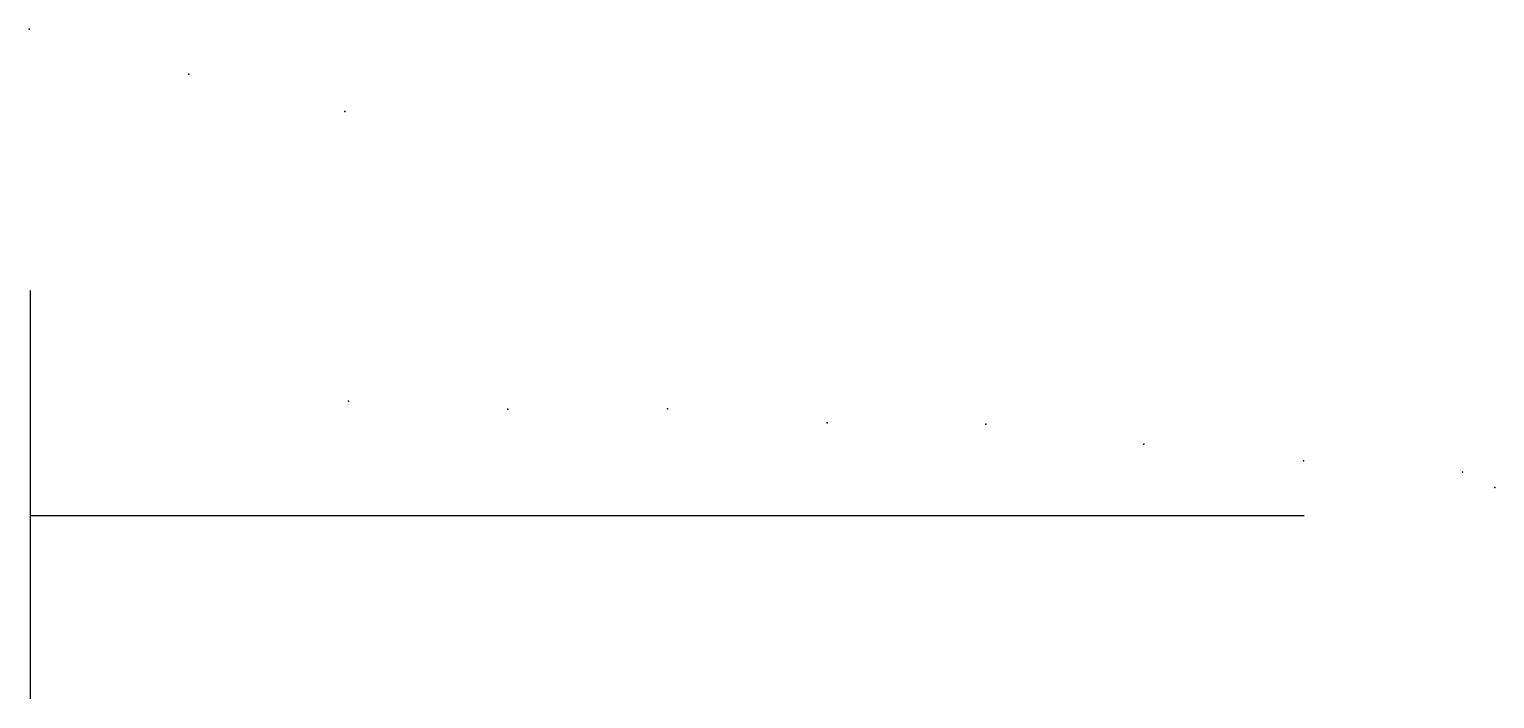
# Model space of a CAD drawing. Header units: millimetres. Extents: x 0 to 460, y 0 to 210.
import ezdxf

# ---------------------------------------------------------------- set-up
doc = ezdxf.new("R2010")
doc.units = ezdxf.units.MM
doc.layers.get('0').update_dxf_attribs({"color": 2, "lineweight": 25, "true_color": 0xffff00})
doc.layers.add('Points', color=7, linetype='Continuous', lineweight=25, true_color=0x000000)

msp = doc.modelspace()

# ---------------------------------------------------------------- linework, layer by layer
for p, q in [((0, 0), (-0.05, 128.24)), ((-0.02, 57.57), (399.98, 57.53))]:
    msp.add_line(p, q)
at = {"layer": 'Points'}
for p in [(-0.4, 210.31), (49.73, 196.16), (98.69, 184.47), (99.82, 93.44), (149.92, 91.01), (200.02, 91.02), (250.16, 86.62), (299.97, 86.25), (349.61, 79.92), (399.74, 74.73), (449.68, 71.14), (459.83, 66.36)]:
    msp.add_point(p, dxfattribs=at)

doc.saveas('drawing.dxf')
